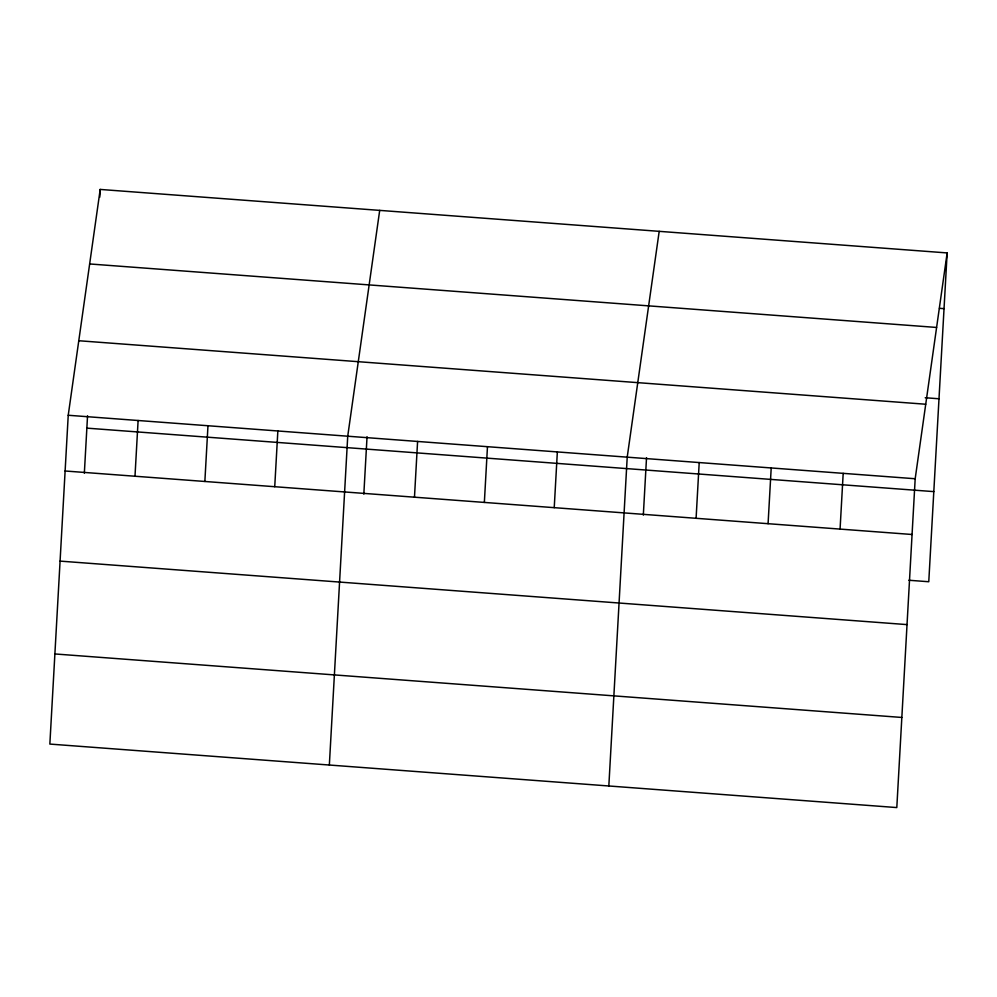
<?xml version="1.0" encoding="UTF-8"?>
<svg xmlns="http://www.w3.org/2000/svg" width="997" height="997" viewBox="0 0 997 997"><rect width="100%" height="100%" fill="white"/><g stroke="black" fill="none" stroke-linecap="round" stroke-linejoin="round"><path stroke-width="1.5" d="M68.232 415.263L49.85 744.074L896.802 807.57L915.184 478.747L947.15 252.926L100.199 189.43L68.232 415.263L915.184 478.747M84.346 473.189L87.549 415.749M99.775 197.169L100.199 189.43M134.994 476.23L138.109 420.497M204.859 481.464L207.974 425.731M274.736 486.71L277.851 430.966M329.346 765.023L347.729 436.212L379.695 210.392M363.83 494.138L367.046 436.711M414.478 497.179L417.593 441.447M484.355 502.426L487.471 446.681M554.232 507.66L557.348 451.928M608.831 785.972L627.213 457.162L659.191 231.341M643.327 515.1L646.53 457.66M696.093 518.29L699.209 462.558M768.076 523.687L771.204 467.954M840.072 529.083L843.188 473.351M947.15 252.926L928.768 581.737L908.853 580.254M939.436 308.322L944.034 308.659M89.655 263.956L936.594 327.452M925.216 397.741L939 398.775M78.788 340.737L925.727 404.234M86.864 428.137L933.803 491.621M65.117 470.995L912.068 534.492M60.082 561.112L907.021 624.608M54.885 653.957L901.836 717.454"/></g></svg>
